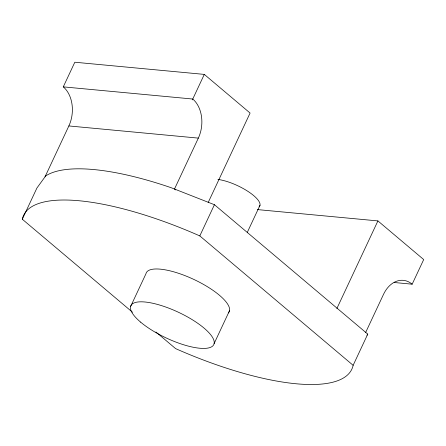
<?xml version="1.0" encoding="UTF-8"?>
<svg xmlns="http://www.w3.org/2000/svg" width="446" height="446" viewBox="0 0 446 446"><rect width="100%" height="100%" fill="white"/><g stroke="black" fill="none" stroke-linecap="round" stroke-linejoin="round"><path stroke-width="0.67" d="M45.013 176.85L68.862 125.945A28.616 20.561 -84.6 0 0 63.282 86.864L74.822 62.228L204.301 74.398L250.089 113.044L208.182 202.506M132.507 312.233L22.3 219.226L36.918 188.028L45.682 175.93A181.249 56.307 25.1 0 1 171.197 187.727L214.426 204.708L367.755 334.11L353.137 365.313A181.249 56.307 25.1 0 1 175.629 348.627L155.933 332.002M192.371 99.871L204.301 74.398M63.282 86.864L192.761 99.034A28.616 20.561 -84.6 0 1 198.342 138.115L174.498 189.02L175.557 189.918M130.544 306.664L145.931 273.816A45.787 14.227 25.1 0 1 194.406 279.698A45.787 14.227 25.1 0 1 228.341 312.919M22.3 219.226A181.249 56.307 25.1 0 1 199.808 235.912L214.426 204.708M247.318 232.327L259.996 205.272M214.125 343.565L229.506 310.723M336.886 308.487L377.913 220.915L423.7 259.561L412.16 284.191A28.616 20.561 -84.6 0 0 383.504 294.377L365.542 332.716M366.941 335.23L367.755 334.11M68.862 125.945L198.342 138.115M257.431 209.592L377.913 220.915M394.158 282.502L412.16 284.191M199.808 235.912L353.137 365.313M217.932 179.426A28.616 8.892 25.1 0 1 248.506 191.747A28.616 8.892 25.1 0 1 259.115 206.788M140.624 322.135A45.787 14.227 25.1 0 0 211.911 346.626A45.787 14.227 25.1 0 0 164.468 306.586A45.787 14.227 25.1 0 0 140.624 322.135"/></g></svg>
